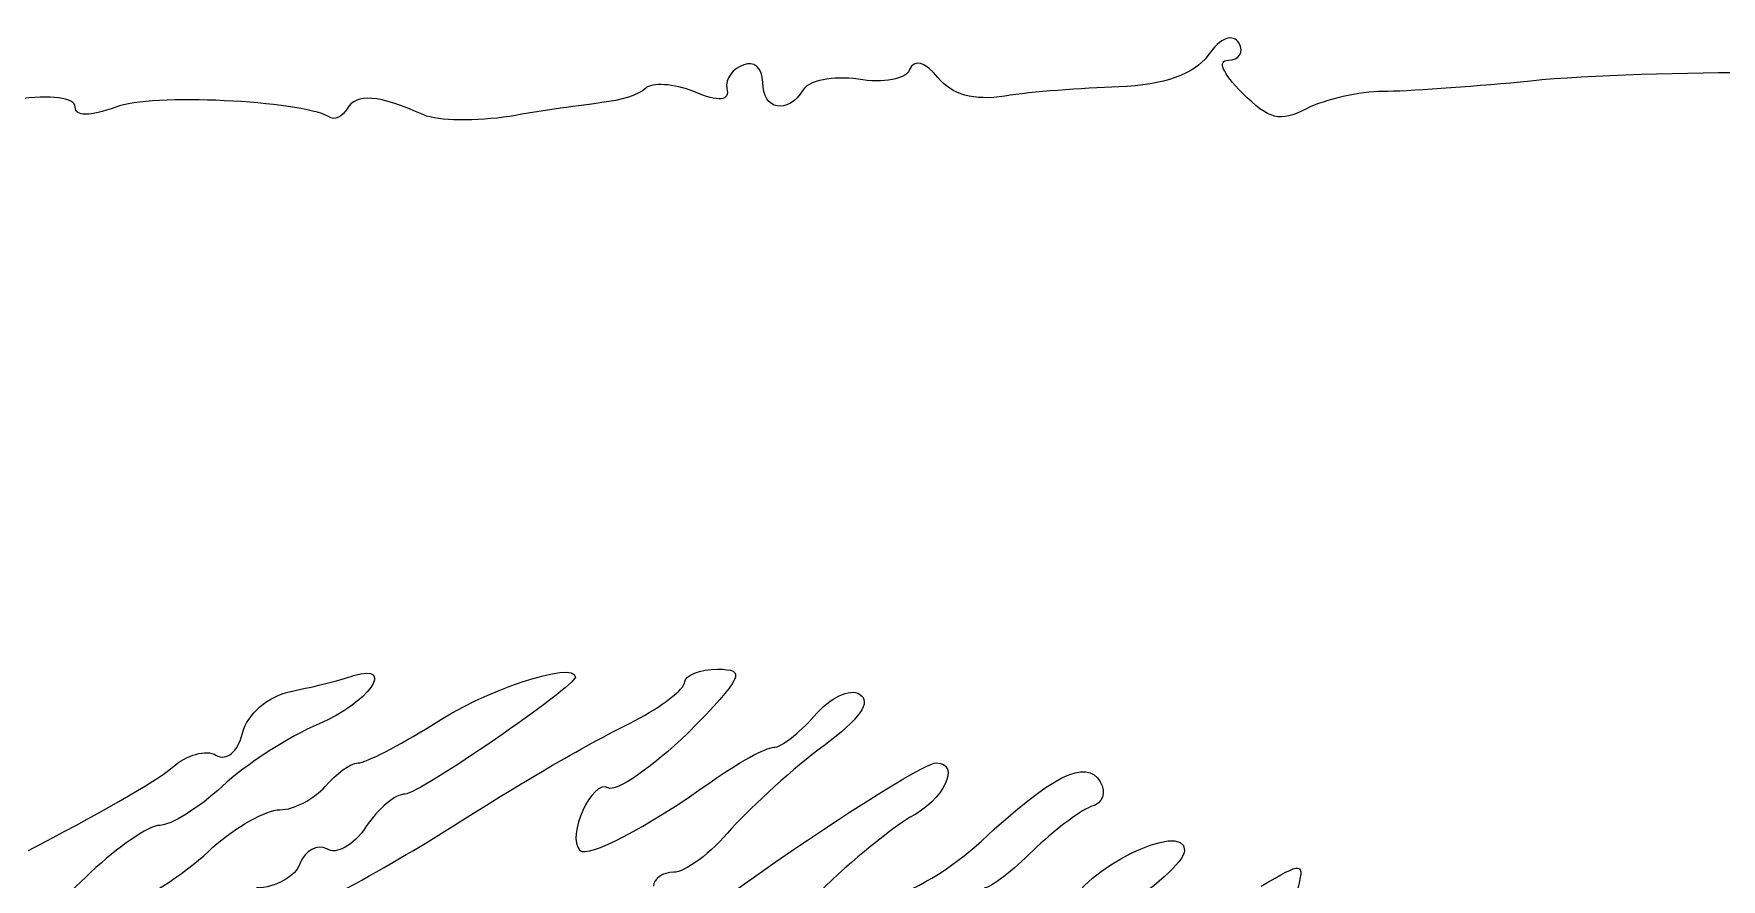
# Model space of a CAD drawing. Extents: x 0 to 69.4, y 0 to 30.3.
# Drawn here: x 49.331 to 51.206, y 1.832 to 2.772 of the extents above; entities that cross this region are included whole.
import ezdxf

# ---------------------------------------------------------------- set-up
doc = ezdxf.new("R2010")
doc.units = 0
doc.header["$MEASUREMENT"] = 0
doc.layers.get('0').update_dxf_attribs({"linetype": 'CONTINUOUS'})

msp = doc.modelspace()

# ---------------------------------------------------------------- linework, layer by layer
at = {"color": 0, "linetype": 'CONTINUOUS'}
for points in [[(50.67, 2.76183), (50.6631, 2.77225), (50.6492, 2.76878), (50.6353, 2.74794)], [(50.6579, 2.74274), (50.67, 2.74274), (50.6753, 2.75142), (50.67, 2.76183)], [(50.1197, 2.73753), (50.1076, 2.73406), (50.0989, 2.7219), (50.1007, 2.71149)], [(50.1406, 2.71843), (50.1406, 2.73406), (50.1301, 2.74274), (50.1197, 2.73753)], [(50.335, 2.72364), (50.3211, 2.741), (50.309, 2.74447), (50.3038, 2.73232)], [(50.6353, 2.74794), (50.6197, 2.72711), (50.5867, 2.71496), (50.5364, 2.71322)], [(50.6735, 2.70628), (50.651, 2.72885), (50.6457, 2.74274), (50.6579, 2.74274)], [(50.2465, 2.7219), (50.2188, 2.72538), (50.191, 2.72017), (50.1857, 2.70975)], [(50.3038, 2.73232), (50.3003, 2.7219), (50.2743, 2.71669), (50.2465, 2.7219)], [(50.4097, 2.70281), (50.375, 2.6976), (50.3507, 2.70454), (50.335, 2.72364)], [(51.2342, 2.72885), (51.1526, 2.72885), (51.0397, 2.72538), (50.9825, 2.71843)], [(49.3768, 2.69065), (49.3768, 2.70107), (49.349, 2.70454), (49.3125, 2.69933)], [(49.6581, 2.68024), (49.6268, 2.6976), (49.4601, 2.70628), (49.4219, 2.69065)], [(49.7639, 2.68197), (49.7136, 2.70454), (49.6893, 2.70628), (49.6789, 2.68892)], [(50.0104, 2.71149), (50.0035, 2.70454), (49.9826, 2.6976), (49.9618, 2.69586)], [(50.0642, 2.70801), (50.0417, 2.71669), (50.0174, 2.71843), (50.0104, 2.71149)], [(50.1007, 2.71149), (50.1042, 2.6976), (50.0919, 2.69586), (50.0642, 2.70801)], [(50.1857, 2.70975), (50.1683, 2.68197), (50.1406, 2.68718), (50.1406, 2.71843)], [(50.5364, 2.71322), (50.4947, 2.71149), (50.4392, 2.70801), (50.4097, 2.70281)], [(50.7447, 2.68892), (50.7151, 2.67329), (50.7031, 2.67676), (50.6735, 2.70628)], [(50.8297, 2.70801), (50.8038, 2.70801), (50.7656, 2.69933), (50.7447, 2.68892)], [(50.9825, 2.71843), (50.9253, 2.71322), (50.8558, 2.70801), (50.8297, 2.70801)], [(49.4219, 2.69065), (49.3924, 2.68024), (49.3768, 2.68024), (49.3768, 2.69065)], [(49.6789, 2.68892), (49.6736, 2.68024), (49.665, 2.67503), (49.6581, 2.68024)], [(49.8594, 2.68024), (49.8229, 2.67503), (49.7796, 2.67503), (49.7639, 2.68197)], [(49.9618, 2.69586), (49.941, 2.69239), (49.8942, 2.68718), (49.8594, 2.68024)], [(49.6858, 2.05881), (49.7344, 2.07269), (49.7014, 2.02756), (49.6476, 2.00499)], [(49.7726, 2.00325), (49.8282, 2.04144), (49.9324, 2.07617), (49.9324, 2.05707)], [(50.0539, 2.05186), (50.0539, 2.05881), (50.0711, 2.06575), (50.0903, 2.06575)], [(50.0903, 2.06575), (50.1232, 2.06575), (50.1181, 2.05707), (50.0574, 1.99457)], [(49.6181, 2.04144), (49.6424, 2.04665), (49.6736, 2.0536), (49.6858, 2.05881)], [(49.9324, 2.05707), (49.9324, 2.04665), (49.7587, 1.92686), (49.7431, 1.92686)], [(49.9983, 2.00846), (50.0278, 2.02408), (50.0539, 2.04318), (50.0539, 2.05186)], [(50.1979, 2.01367), (50.2153, 2.0345), (50.2378, 2.04492), (50.2482, 2.03797)], [(49.5625, 1.99457), (49.5678, 2.0154), (49.5903, 2.03624), (49.6181, 2.04144)], [(50.2482, 2.03797), (50.2621, 2.02929), (50.2482, 2.01019), (50.2083, 1.98068)], [(49.7674, 1.87304), (49.8768, 1.94249), (49.9358, 1.97721), (49.9983, 2.00846)], [(50.1528, 1.97894), (50.1614, 1.97894), (50.1806, 1.99457), (50.1979, 2.01367)], [(49.5331, 1.97026), (49.5451, 1.96332), (49.5574, 1.97374), (49.5625, 1.99457)], [(49.6476, 2.00499), (49.6146, 1.9911), (49.566, 1.95985), (49.54, 1.93554)], [(49.691, 1.96158), (49.6997, 1.96158), (49.7361, 1.98068), (49.7726, 2.00325)], [(50.0574, 1.99457), (50.0174, 1.95637), (49.9775, 1.9286), (49.9688, 1.93381)], [(49.4844, 1.95637), (49.5, 1.97026), (49.5226, 1.97721), (49.5331, 1.97026)], [(50.0833, 1.94075), (50.1128, 1.96158), (50.144, 1.97894), (50.1528, 1.97894)], [(50.2083, 1.98068), (50.1753, 1.95637), (50.1301, 1.91471), (50.1058, 1.88867)], [(49.3247, 1.86436), (49.3958, 1.90082), (49.4688, 1.94249), (49.4844, 1.95637)], [(49.6546, 1.93554), (49.6667, 1.94943), (49.6824, 1.96158), (49.691, 1.96158)], [(50.0435, 1.76888), (50.0989, 1.81749), (50.3142, 1.96158), (50.3333, 1.96158)], [(50.3333, 1.96158), (50.3611, 1.96158), (50.3419, 1.91992), (50.3038, 1.90082)], [(50.3836, 1.87478), (50.4618, 1.94769), (50.5, 1.96679), (50.5156, 1.94075)], [(49.54, 1.93554), (49.5139, 1.91124), (49.4826, 1.89214), (49.4706, 1.89214)], [(49.6042, 1.9095), (49.6199, 1.9095), (49.6424, 1.92165), (49.6546, 1.93554)], [(49.9688, 1.93381), (49.9514, 1.94422), (49.9219, 1.87999), (49.9375, 1.86436)], [(49.9375, 1.86436), (49.9462, 1.85568), (50.0104, 1.88867), (50.0833, 1.94075)], [(50.5156, 1.94075), (50.5225, 1.9286), (50.519, 1.91644), (50.5051, 1.91297)], [(49.7431, 1.92686), (49.7326, 1.92686), (49.7136, 1.91124), (49.6997, 1.8904)], [(50.5051, 1.91297), (50.4913, 1.90776), (50.4635, 1.88519), (50.441, 1.86436)], [(49.5296, 1.86783), (49.5556, 1.8904), (49.5886, 1.9095), (49.6042, 1.9095)], [(50.3038, 1.90082), (50.2864, 1.8904), (50.2396, 1.85394), (50.2031, 1.81749)], [(50.4826, 1.80186), (50.4931, 1.84179), (50.6093, 1.89908), (50.6093, 1.86436)], [(49.4706, 1.89214), (49.4583, 1.89214), (49.4236, 1.86783), (49.3942, 1.84006)], [(49.6997, 1.8904), (49.6858, 1.86957), (49.6667, 1.85915), (49.6563, 1.8661)], [(50.1058, 1.88867), (50.0833, 1.86089), (50.0539, 1.84006), (50.0417, 1.84006)], [(49.4271, 1.79839), (49.4583, 1.81228), (49.5053, 1.84353), (49.5296, 1.86783)], [(49.6563, 1.8661), (49.6458, 1.87131), (49.6319, 1.86436), (49.6268, 1.85047)], [(49.6458, 1.80533), (49.6754, 1.81922), (49.7292, 1.85047), (49.7674, 1.87304)], [(50.276, 1.81054), (50.3038, 1.81575), (50.3524, 1.84526), (50.3836, 1.87478)], [(50.441, 1.86436), (50.4183, 1.84179), (50.394, 1.82269), (50.3871, 1.82269)], [(50.6093, 1.86436), (50.6093, 1.85221), (50.5746, 1.82096), (50.5313, 1.79492)], [(49.3942, 1.84006), (49.3646, 1.81054), (49.3333, 1.78797), (49.3247, 1.78797)], [(49.6268, 1.85047), (49.6215, 1.83485), (49.599, 1.82269), (49.5782, 1.82269)], [(50.0417, 1.84006), (50.0296, 1.84006), (50.0192, 1.83311), (50.0192, 1.82443)], [(50.6943, 1.82443), (50.7413, 1.85221), (50.7429, 1.85221), (50.7343, 1.81922)]]:
    msp.add_open_spline(points, degree=3, dxfattribs=at)

doc.saveas('drawing.dxf')
